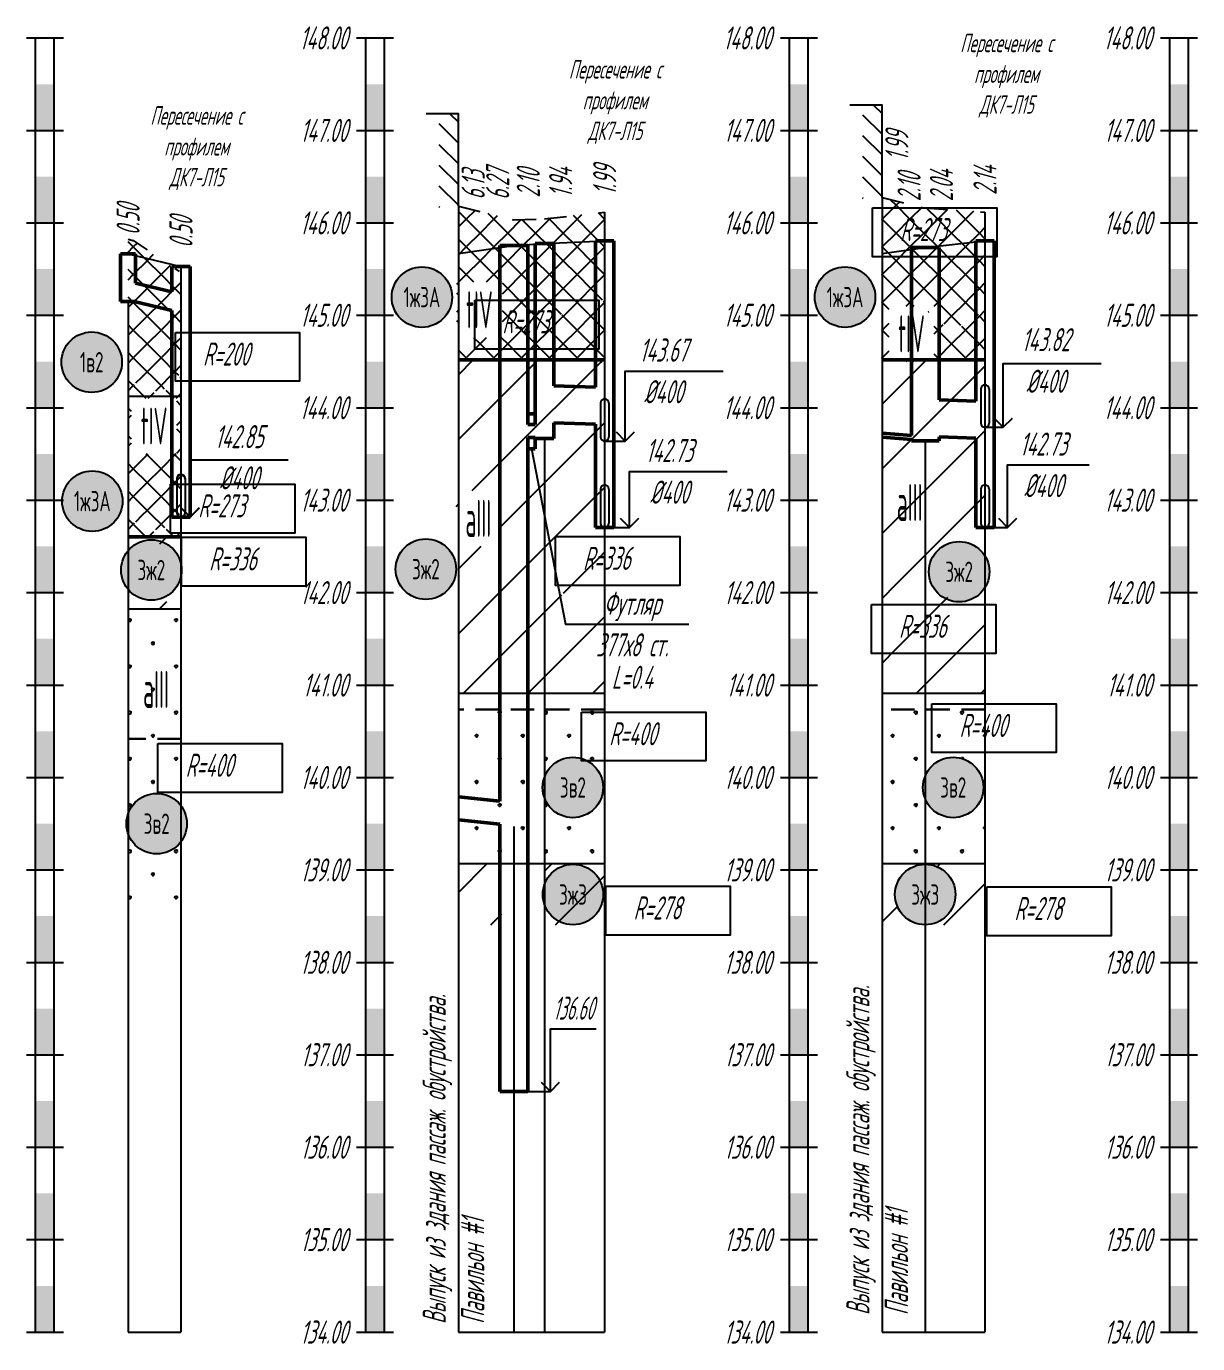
# Model space of a CAD drawing. Header units: metres. Extents: x -30 to 1753, y -860 to 400.
# Drawn here: x 389.8 to 516.5, y -291.2 to -148.7 of the extents above; entities that cross this region are included whole.
import ezdxf
from ezdxf.enums import TextEntityAlignment as Align

# ---------------------------------------------------------------- set-up
doc = ezdxf.new("R2010")
doc.units = ezdxf.units.M
doc.header["$LTSCALE"] = 0.2
doc.linetypes.add('ACAD_ISO03W100', pattern=[30, 12, -18])
doc.linetypes.add('штриховая', pattern=[19.05, 12.7, -6.35])
for name, color, linetype in [('Линейка', 7, 'Continuous'), ('МГТ_ИГ_Геология', 252, 'Continuous'), ('Примыкания', 7, 'Continuous'), ('Проектная земля', 7, 'Continuous'), ('Таблица', 7, 'Continuous'), ('Трубы', 7, 'Continuous'), ('Узлы', 7, 'Continuous'), ('Футляры', 7, 'Continuous'), ('Чёрная земля', 7, 'ACAD_ISO03W100')]:
    doc.layers.add(name, color=color, linetype=linetype)
doc.styles.add('SPDS', font='SPDS', dxfattribs={"width": 0.7, "oblique": 15, "height": 2.5})
doc.styles.get("Standard").update_dxf_attribs({"font": 'SPDS.shx', "width": 0.7, "oblique": 15, "height": 3})
doc.styles.add('Стиль Simplex', font='simplex.shx')
pattern_1 = [(45, (0.893, 595.894), (0, 21), [9.8995, -19.799]), (45, (14.893, 581.894), (0, 21), [9.8995, -19.799]), (45, (0.893, 581.894), (0, 21), [14.142, -15.5565]), (45, (10.893, 591.894), (0, 21), [15.556, -14.1425]), (45, (7.893, 581.894), (0, 21), [19.799, -9.8995]), (45, (0.893, 588.894), (0, 21), [19.799, -9.8995])]
pattern_2 = [(90, (0.8933, 581.9743), (-2.5, 2.5), [0.11, -4.89]), (45, (0.8933, 582.0843), (-2.5, 2.5), [0.113137, -3.422397]), (0, (0.9733, 582.1643), (2.5, 2.5), [0.11, -4.89]), (315, (1.0833, 582.1643), (2.5, 2.5), [0.113137, -3.422397]), (90, (1.1633, 581.9743), (-2.5, 2.5), [0.11, -4.89]), (45, (1.0833, 581.8943), (-2.5, 2.5), [0.113137, -3.422397]), (0, (0.9733, 581.8943), (2.5, 2.5), [0.11, -4.89]), (315, (0.8933, 581.9743), (2.5, 2.5), [0.113137, -3.422397])]
pattern_3 = [(225, (3.8933, 581.8943), (3e-16, -3), [2.1213, -2.121341]), (315, (2.3933, 583.3943), (3, 0), [2.1213, -2.121341]), (45, (0.8933, 581.8943), (0, 3), [2.1213, -2.121341]), (135, (2.3933, 580.3943), (-3, 3e-16), [2.1213, -2.121341])]

# ---------------------------------------------------------------- blocks, each defined once
blk = doc.blocks.new('круг1_-30_2')
at = {"layer": 'МГТ_ИГ_Геология', "true_color": 0xffffff}
blk.add_hatch(color=7, dxfattribs=at).paths.add_polyline_path([(-0.327, 0, 1), (0.327, 0, 1)])
at = {"color": 7, "lineweight": 25}
blk.add_circle((0, 0), 0.327, dxfattribs=at)
at = {"color": 7, "lineweight": 25, "style": 'Стиль Simplex', "width": 0.590909}
blk.add_text('1в2', height=0.22, dxfattribs=at).set_placement((0, 0), align=Align.MIDDLE_CENTER)
blk = doc.blocks.new('круг3_-26_3')
at = {"true_color": 0xffffff}
blk.add_hatch(color=7, dxfattribs=at).paths.add_polyline_path([(-0.327, 0, 1), (0.327, 0, 1)])
at = {"color": 7, "lineweight": 25}
blk.add_circle((0, 0), 0.327, dxfattribs=at)
at = {"color": 7, "lineweight": 25, "style": 'Стиль Simplex', "width": 0.590909}
blk.add_text('3ж3', height=0.22, dxfattribs=at).set_placement((0, 0), align=Align.MIDDLE_CENTER)
blk = doc.blocks.new('круг1_-26_3')
at = {"true_color": 0xffffff}
blk.add_hatch(color=7, dxfattribs=at).paths.add_polyline_path([(-0.327, 0, 1), (0.327, 0, 1)])
at = {"color": 7, "lineweight": 25}
blk.add_circle((0, 0), 0.327, dxfattribs=at)
at = {"color": 7, "lineweight": 25, "style": 'Стиль Simplex', "width": 0.590909}
blk.add_text('1ж3А', height=0.22, dxfattribs=at).set_placement((0, 0), align=Align.MIDDLE_CENTER)
blk = doc.blocks.new('круг3_-30_2')
at = {"true_color": 0xffffff}
blk.add_hatch(color=7, dxfattribs=at).paths.add_polyline_path([(-0.327, 0, 1), (0.327, 0, 1)])
at = {"color": 7, "lineweight": 25}
blk.add_circle((0, 0), 0.327, dxfattribs=at)
at = {"color": 7, "lineweight": 25, "style": 'Стиль Simplex', "width": 0.590909}
blk.add_text('3в2', height=0.22, dxfattribs=at).set_placement((0, 0), align=Align.MIDDLE_CENTER)
blk = doc.blocks.new('круг3_-26_2')
at = {"true_color": 0xffffff}
blk.add_hatch(color=7, dxfattribs=at).paths.add_polyline_path([(-0.327, 0, 1), (0.327, 0, 1)])
at = {"color": 7, "lineweight": 25}
blk.add_circle((0, 0), 0.327, dxfattribs=at)
at = {"color": 7, "lineweight": 25, "style": 'Стиль Simplex', "width": 0.590909}
blk.add_text('3ж2', height=0.22, dxfattribs=at).set_placement((0, 0), align=Align.MIDDLE_CENTER)

msp = doc.modelspace()

# ---------------------------------------------------------------- hatches: boundary and pattern name
at = {"layer": 'МГТ_ИГ_Геология'}
h = msp.add_hatch(dxfattribs=at)
h.set_pattern_fill('GR24', color=256, scale=10, style=0, pattern_type=2)
h.set_pattern_definition(pattern_3)
edge = h.paths.add_edge_path()
edge.add_line((493.505, -168.841), (487.044, -168.385))
edge.add_line((487.044, -168.385), (482.375, -167.251))
edge.add_line((482.375, -167.251), (482.375, -184.83))
edge.add_line((482.375, -184.83), (493.505, -184.83))
edge.add_line((493.505, -184.83), (493.505, -178.257))
edge.add_arc((490.24, -178.033), 3.273, 180, 356.07718, ccw=False)
edge.add_arc((490.236, -177.916), 3.271, 182.051, 361.87182)
edge.add_line((493.505, -177.81), (493.505, -168.841))
h.paths.add_polyline_path([(483.114, -185.002), (488.009, -185.002), (488.009, -179.002), (483.114, -179.002)])
h = msp.add_hatch(dxfattribs=at)
h.set_pattern_fill('GR24', color=256, scale=10, style=0, pattern_type=2)
h.set_pattern_definition(pattern_3)
edge = h.paths.add_edge_path()
edge.add_line((452.375, -177.81), (452.375, -168.841))
edge.add_line((452.375, -168.841), (445.864, -169.559))
edge.add_line((445.864, -169.559), (442.554, -169.667))
edge.add_line((442.554, -169.667), (436.554, -168.21))
edge.add_line((436.554, -168.21), (436.554, -184.83))
edge.add_line((436.554, -184.83), (452.375, -184.83))
edge.add_line((452.375, -184.83), (452.375, -178.257))
edge.add_arc((449.159, -176.574), 3.629, 203.71796, 332.35922, ccw=False)
edge.add_arc((449.064, -176.715), 3.487, 202.22359, 341.69923)
h.paths.add_polyline_path([(436.383, -182.396), (441.278, -182.396), (441.278, -176.396), (436.383, -176.396)])
h = msp.add_hatch(dxfattribs=at)
h.set_pattern_fill('GR24', color=256, scale=10, style=0, pattern_type=2)
h.set_pattern_definition(pattern_3)
edge = h.paths.add_edge_path()
edge.add_line((406.554, -175.265), (406.367, -175.265))
edge.add_line((406.367, -175.265), (401.387, -171.919))
edge.add_line((401.387, -171.919), (400.831, -171.754))
edge.add_line((400.831, -171.754), (400.831, -185.955))
edge.add_arc((403.675, -185.228), 2.935, 194.34609, 348.83131)
edge.add_line((406.554, -185.796), (406.554, -175.265))
edge = h.paths.add_edge_path()
edge.add_line((406.554, -188.795), (400.831, -188.795))
edge.add_line((400.831, -188.795), (400.831, -201.187))
edge.add_arc((403.699, -200.096), 3.068, 200.81525, 338.5159)
edge.add_line((406.554, -201.22), (406.554, -188.795))
edge = h.paths.add_edge_path()
edge.add_arc((403.664, -185.076), 3.273, 210.08426, 332.0232, ccw=False)
edge.add_line((400.831, -186.716), (400.831, -188.795))
edge.add_line((400.831, -188.795), (406.554, -188.795))
edge.add_line((406.554, -188.795), (406.554, -186.611))
edge = h.paths.add_edge_path()
edge.add_arc((403.728, -200.105), 3.273, 207.74959, 329.70457, ccw=False)
edge.add_line((400.831, -201.629), (400.831, -203.972))
edge.add_line((400.831, -203.972), (406.554, -203.972))
edge.add_line((406.554, -203.972), (406.554, -201.756))
h.paths.add_polyline_path([(401.203, -194.977), (406.098, -194.977), (406.098, -188.977), (401.203, -188.977)], flags=16)
h = msp.add_hatch(dxfattribs=at)
h.set_pattern_fill('GR38', color=256, scale=10, style=0, pattern_type=2)
h.set_pattern_definition(pattern_1)
edge = h.paths.add_edge_path()
edge.add_line((452.375, -184.83), (436.554, -184.83))
edge.add_line((436.554, -184.83), (436.554, -220.933))
edge.add_line((436.554, -220.933), (452.375, -220.933))
edge.add_line((452.375, -220.933), (452.375, -208.214))
edge.add_arc((449.221, -207.338), 3.273, 180, 344.47747, ccw=False)
edge.add_arc((449.186, -207.08), 3.248, 184.55104, 370.97149)
edge.add_line((452.375, -206.462), (452.375, -184.83))
h.paths.add_polyline_path([(436.314, -204.971), (440.98, -204.971), (440.98, -198.971), (436.314, -198.971)])
h = msp.add_hatch(dxfattribs=at)
h.set_pattern_fill('GR38', color=256, scale=10, style=0, pattern_type=2)
h.set_pattern_definition(pattern_1)
h.paths.add_polyline_path([(493.505, -184.83), (482.375, -184.83), (482.375, -220.933), (493.505, -220.933), (493.505, -208.214, -0.872951), (487.079, -207.338, -0.872951), (493.505, -206.462)])
h.paths.add_polyline_path([(493.505, -239.33), (487.044, -239.39, -0.4142136), (490.317, -242.663, -0.4142136), (487.044, -245.935), (493.505, -245.952)])
h.paths.add_polyline_path([(483.771, -242.663, -0.4142136), (487.044, -239.39), (482.375, -239.33), (482.375, -245.952), (487.044, -245.935, -0.4142136)])
h.paths.add_polyline_path([(482.968, -203.241), (487.635, -203.241), (487.635, -197.241), (482.968, -197.241)], flags=24)
h = msp.add_hatch(dxfattribs=at)
h.set_pattern_fill('GR38', color=256, scale=10, style=0, pattern_type=2)
h.set_pattern_definition(pattern_1)
h.paths.add_polyline_path([(406.554, -209.638, -0.589221), (400.831, -209.438), (400.831, -211.795), (406.554, -211.795)])
h.paths.add_polyline_path([(406.554, -203.972), (400.831, -203.972), (400.831, -206.468, -0.589221), (406.554, -206.268)])
h = msp.add_hatch(dxfattribs=at)
h.set_pattern_fill('GR28', color=256, scale=10, style=0, pattern_type=2)
h.set_pattern_definition(pattern_2)
h.paths.add_polyline_path([(406.554, -211.795), (400.831, -211.795), (400.831, -225.83), (406.554, -225.83)])
h.paths.add_polyline_path([(406.554, -225.83), (400.831, -225.83), (400.831, -233.938, -0.6034859), (406.554, -233.047)])
h.paths.add_polyline_path([(406.554, -236.952, -0.6034859), (400.831, -236.061), (400.831, -243.795), (406.554, -243.795)])
h.paths.add_polyline_path([(401.462, -223.468), (406.128, -223.468), (406.128, -217.468), (401.462, -217.468)], flags=24)
h = msp.add_hatch(dxfattribs=at)
h.set_pattern_fill('GR28', color=256, scale=10, style=0, pattern_type=2)
h.set_pattern_definition(pattern_2)
h.paths.add_polyline_path([(452.375, -220.933), (436.554, -220.933), (436.554, -222.663), (452.375, -222.663)])
h.paths.add_polyline_path([(452.375, -222.663), (436.554, -222.663), (436.554, -239.33), (452.375, -239.33)])
h.paths.add_polyline_path([(452.212, -231.078, -1), (445.666, -231.078, -1)], flags=16)
h.paths.add_polyline_path([(446.748, -232.728), (451.129, -232.728), (451.129, -229.428), (446.748, -229.428)], flags=8)
h = msp.add_hatch(dxfattribs=at)
h.set_pattern_fill('GR28', color=256, scale=10, style=0, pattern_type=2)
h.set_pattern_definition(pattern_2)
h.paths.add_polyline_path([(493.505, -220.933), (482.375, -220.933), (482.375, -222.663), (493.505, -222.663)])
h.paths.add_polyline_path([(493.505, -222.663), (482.375, -222.663), (482.375, -239.33), (493.505, -239.33)])
h.paths.add_polyline_path([(493.342, -231.078, -1), (486.797, -231.078, -1)], flags=16)
h.paths.add_polyline_path([(487.879, -232.728), (492.26, -232.728), (492.26, -229.428), (487.879, -229.428)], flags=8)
h = msp.add_hatch(dxfattribs=at)
h.set_pattern_fill('GR38', color=256, scale=10, style=0, pattern_type=2)
h.set_pattern_definition(pattern_1)
h.paths.add_polyline_path([(443.791, -239.39), (436.554, -239.33), (436.554, -245.952), (443.791, -245.935, -0.4142136), (440.518, -242.663, -0.4142136)])
h = msp.add_hatch(dxfattribs=at)
h.set_pattern_fill('GR38', color=256, scale=10, style=0, pattern_type=2)
h.set_pattern_definition(pattern_1)
h.paths.add_polyline_path([(452.375, -239.33), (443.791, -239.39, -0.4142136), (447.064, -242.663, -0.4142136), (443.791, -245.935), (452.375, -245.952)])
at = {"layer": 'Узлы'}
h = msp.add_hatch(dxfattribs=at)
h.set_pattern_fill('LINE', color=256, scale=0.5, angle=135)
h.set_pattern_definition([(135, (-1602.8624, -407.7967), (-1.122532, -1.122532), [])])
h.paths.add_polyline_path([(480.267, -157.251), (482.375, -157.251), (482.375, -167.332), (480.267, -167.332)])
h = msp.add_hatch(dxfattribs=at)
h.set_pattern_fill('LINE', color=256, scale=0.5, angle=135)
h.set_pattern_definition([(135, (-1648.683, -408.756), (-1.122532, -1.122532), [])])
h.paths.add_polyline_path([(434.446, -158.21), (436.554, -158.21), (436.554, -168.291), (434.446, -168.291)])

# ---------------------------------------------------------------- linework, layer by layer
at = {"flags": 128}
msp.add_lwpolyline([(444.864, -190.66), (444.864, -191.814)], dxfattribs=at)
at = {"layer": 'Линейка'}
for p, q in [((389.831, -150), (393.831, -150)), ((390.831, -290), (390.831, -150)), ((392.831, -290), (392.831, -150)), ((425.554, -150), (429.554, -150)), ((426.554, -290), (426.554, -150)), ((428.554, -290), (428.554, -150)), ((471.375, -150), (475.375, -150)), ((472.375, -290), (472.375, -150)), ((474.375, -290), (474.375, -150)), ((512.505, -150), (516.505, -150)), ((513.505, -290), (513.505, -150)), ((515.505, -290), (515.505, -150)), ((389.831, -160), (393.831, -160)), ((425.554, -160), (429.554, -160)), ((471.375, -160), (475.375, -160)), ((512.505, -160), (516.505, -160)), ((389.831, -170), (393.831, -170)), ((425.554, -170), (429.554, -170)), ((471.375, -170), (475.375, -170)), ((512.505, -170), (516.505, -170)), ((389.831, -180), (393.831, -180)), ((425.554, -180), (429.554, -180)), ((471.375, -180), (475.375, -180)), ((512.505, -180), (516.505, -180)), ((389.831, -190), (393.831, -190)), ((425.554, -190), (429.554, -190)), ((471.375, -190), (475.375, -190)), ((512.505, -190), (516.505, -190)), ((389.831, -200), (393.831, -200)), ((425.554, -200), (429.554, -200)), ((471.375, -200), (475.375, -200)), ((512.505, -200), (516.505, -200)), ((389.831, -210), (393.831, -210)), ((425.554, -210), (429.554, -210)), ((471.375, -210), (475.375, -210)), ((512.505, -210), (516.505, -210)), ((389.831, -220), (393.831, -220)), ((425.554, -220), (429.554, -220)), ((471.375, -220), (475.375, -220)), ((512.505, -220), (516.505, -220)), ((389.831, -230), (393.831, -230)), ((425.554, -230), (429.554, -230)), ((471.375, -230), (475.375, -230)), ((512.505, -230), (516.505, -230)), ((389.831, -240), (393.831, -240)), ((425.554, -240), (429.554, -240)), ((471.375, -240), (475.375, -240)), ((512.505, -240), (516.505, -240)), ((389.831, -250), (393.831, -250)), ((425.554, -250), (429.554, -250)), ((471.375, -250), (475.375, -250)), ((512.505, -250), (516.505, -250)), ((389.831, -260), (393.831, -260)), ((425.554, -260), (429.554, -260)), ((471.375, -260), (475.375, -260)), ((512.505, -260), (516.505, -260)), ((389.831, -270), (393.831, -270)), ((425.554, -270), (429.554, -270)), ((471.375, -270), (475.375, -270)), ((512.505, -270), (516.505, -270)), ((389.831, -280), (393.831, -280)), ((425.554, -280), (429.554, -280)), ((471.375, -280), (475.375, -280)), ((512.505, -280), (516.505, -280)), ((389.831, -290), (393.831, -290)), ((390.831, -290), (392.831, -290)), ((425.554, -290), (429.554, -290)), ((426.554, -290), (428.554, -290)), ((471.375, -290), (475.375, -290)), ((472.375, -290), (474.375, -290)), ((512.505, -290), (516.505, -290)), ((513.505, -290), (515.505, -290))]:
    msp.add_line(p, q, dxfattribs=at)
for points in [[(390.831, -160), (390.831, -155), (392.831, -160), (392.831, -155)], [(426.554, -160), (426.554, -155), (428.554, -160), (428.554, -155)], [(472.375, -160), (472.375, -155), (474.375, -160), (474.375, -155)], [(513.505, -160), (513.505, -155), (515.505, -160), (515.505, -155)], [(390.831, -170), (390.831, -165), (392.831, -170), (392.831, -165)], [(426.554, -170), (426.554, -165), (428.554, -170), (428.554, -165)], [(472.375, -170), (472.375, -165), (474.375, -170), (474.375, -165)], [(513.505, -170), (513.505, -165), (515.505, -170), (515.505, -165)], [(390.831, -180), (390.831, -175), (392.831, -180), (392.831, -175)], [(426.554, -180), (426.554, -175), (428.554, -180), (428.554, -175)], [(472.375, -180), (472.375, -175), (474.375, -180), (474.375, -175)], [(513.505, -180), (513.505, -175), (515.505, -180), (515.505, -175)], [(390.831, -190), (390.831, -185), (392.831, -190), (392.831, -185)], [(426.554, -190), (426.554, -185), (428.554, -190), (428.554, -185)], [(472.375, -190), (472.375, -185), (474.375, -190), (474.375, -185)], [(513.505, -190), (513.505, -185), (515.505, -190), (515.505, -185)], [(390.831, -200), (390.831, -195), (392.831, -200), (392.831, -195)], [(426.554, -200), (426.554, -195), (428.554, -200), (428.554, -195)], [(472.375, -200), (472.375, -195), (474.375, -200), (474.375, -195)], [(513.505, -200), (513.505, -195), (515.505, -200), (515.505, -195)], [(390.831, -210), (390.831, -205), (392.831, -210), (392.831, -205)], [(426.554, -210), (426.554, -205), (428.554, -210), (428.554, -205)], [(472.375, -210), (472.375, -205), (474.375, -210), (474.375, -205)], [(513.505, -210), (513.505, -205), (515.505, -210), (515.505, -205)], [(390.831, -220), (390.831, -215), (392.831, -220), (392.831, -215)], [(426.554, -220), (426.554, -215), (428.554, -220), (428.554, -215)], [(472.375, -220), (472.375, -215), (474.375, -220), (474.375, -215)], [(513.505, -220), (513.505, -215), (515.505, -220), (515.505, -215)], [(390.831, -230), (390.831, -225), (392.831, -230), (392.831, -225)], [(426.554, -230), (426.554, -225), (428.554, -230), (428.554, -225)], [(472.375, -230), (472.375, -225), (474.375, -230), (474.375, -225)], [(513.505, -230), (513.505, -225), (515.505, -230), (515.505, -225)], [(390.831, -240), (390.831, -235), (392.831, -240), (392.831, -235)], [(426.554, -240), (426.554, -235), (428.554, -240), (428.554, -235)], [(472.375, -240), (472.375, -235), (474.375, -240), (474.375, -235)], [(513.505, -240), (513.505, -235), (515.505, -240), (515.505, -235)], [(390.831, -250), (390.831, -245), (392.831, -250), (392.831, -245)], [(426.554, -250), (426.554, -245), (428.554, -250), (428.554, -245)], [(472.375, -250), (472.375, -245), (474.375, -250), (474.375, -245)], [(513.505, -250), (513.505, -245), (515.505, -250), (515.505, -245)], [(390.831, -260), (390.831, -255), (392.831, -260), (392.831, -255)], [(426.554, -260), (426.554, -255), (428.554, -260), (428.554, -255)], [(472.375, -260), (472.375, -255), (474.375, -260), (474.375, -255)], [(513.505, -260), (513.505, -255), (515.505, -260), (515.505, -255)], [(390.831, -270), (390.831, -265), (392.831, -270), (392.831, -265)], [(426.554, -270), (426.554, -265), (428.554, -270), (428.554, -265)], [(472.375, -270), (472.375, -265), (474.375, -270), (474.375, -265)], [(513.505, -270), (513.505, -265), (515.505, -270), (515.505, -265)], [(390.831, -280), (390.831, -275), (392.831, -280), (392.831, -275)], [(426.554, -280), (426.554, -275), (428.554, -280), (428.554, -275)], [(472.375, -280), (472.375, -275), (474.375, -280), (474.375, -275)], [(513.505, -280), (513.505, -275), (515.505, -280), (515.505, -275)], [(390.831, -290), (390.831, -285), (392.831, -290), (392.831, -285)], [(426.554, -290), (426.554, -285), (428.554, -290), (428.554, -285)], [(472.375, -290), (472.375, -285), (474.375, -290), (474.375, -285)], [(513.505, -290), (513.505, -285), (515.505, -290), (515.505, -285)]]:
    msp.add_solid(points, dxfattribs=at)
at = {"layer": 'МГТ_ИГ_Геология', "lineweight": 25, "flags": 128}
for points in [[(452.375, -168.841), (452.375, -245.621)], [(452.375, -168.841), (452.375, -245.621)], [(493.505, -168.841), (493.505, -245.621)], [(493.505, -168.841), (493.505, -245.621)], [(406.554, -174.716), (406.554, -242.71)], [(406.554, -174.716), (406.554, -242.71)]]:
    msp.add_lwpolyline(points, dxfattribs=at)
at = {"layer": 'МГТ_ИГ_Геология'}
for points in [[(481.333, -168.38), (494.775, -168.38), (494.775, -173.675), (481.333, -173.675)], [(438.316, -178.355), (451.758, -178.355), (451.758, -183.65), (438.316, -183.65)], [(405.944, -181.846), (419.386, -181.846), (419.386, -187.14), (405.944, -187.14)], [(405.428, -198.266), (418.87, -198.266), (418.87, -203.56), (405.428, -203.56)], [(406.609, -204.009), (420.051, -204.009), (420.051, -209.303), (406.609, -209.303)], [(447.048, -203.944), (460.491, -203.944), (460.491, -209.238), (447.048, -209.238)], [(481.221, -211.297), (494.663, -211.297), (494.663, -216.592), (481.221, -216.592)], [(487.76, -222.017), (501.203, -222.017), (501.203, -227.312), (487.76, -227.312)], [(449.87, -222.92), (463.312, -222.92), (463.312, -228.215), (449.87, -228.215)], [(404.059, -226.333), (417.502, -226.333), (417.502, -231.627), (404.059, -231.627)], [(452.506, -241.766), (465.948, -241.766), (465.948, -247.061), (452.506, -247.061)], [(493.701, -241.831), (507.143, -241.831), (507.143, -247.126), (493.701, -247.126)]]:
    msp.add_lwpolyline(points, close=True, dxfattribs=at)
at = {"layer": 'МГТ_ИГ_Геология', "linetype": 'Continuous', "lineweight": 50, "flags": 128}
for points in [[(452.375, -184.83), (436.554, -184.83)], [(452.375, -184.83), (436.554, -184.83)], [(493.505, -184.83), (482.375, -184.83)], [(493.505, -184.83), (482.375, -184.83)], [(406.554, -203.972), (400.831, -203.972)], [(406.554, -203.972), (400.831, -203.972)]]:
    msp.add_lwpolyline(points, dxfattribs=at)
at = {"layer": 'МГТ_ИГ_Геология', "linetype": 'Continuous', "lineweight": 25, "flags": 128}
for points in [[(406.554, -188.795), (400.831, -188.795)], [(406.554, -188.795), (400.831, -188.795)], [(406.554, -211.795), (400.831, -211.795)], [(406.554, -211.795), (400.831, -211.795)], [(452.375, -220.933), (436.554, -220.933)], [(452.375, -220.933), (436.554, -220.933)], [(493.505, -220.933), (482.375, -220.933)], [(493.505, -220.933), (482.375, -220.933)], [(452.375, -239.33), (436.554, -239.33)], [(452.375, -239.33), (436.554, -239.33)], [(493.505, -239.33), (482.375, -239.33)], [(493.505, -239.33), (482.375, -239.33)]]:
    msp.add_lwpolyline(points, dxfattribs=at)
at = {"layer": 'МГТ_ИГ_Геология', "color": 5, "linetype": 'штриховая', "lineweight": 30, "true_color": 0x0000ff, "flags": 128}
for points in [[(452.375, -222.663), (436.554, -222.663)], [(452.375, -222.663), (436.554, -222.663)], [(493.505, -222.663), (482.375, -222.663)], [(493.505, -222.663), (482.375, -222.663)], [(406.554, -225.83), (400.831, -225.83)], [(406.554, -225.83), (400.831, -225.83)]]:
    msp.add_lwpolyline(points, dxfattribs=at)
at = {"layer": 'Примыкания'}
for p, q in [((493.047, -187.996), (493.047, -191.66)), ((493.963, -187.996), (493.963, -191.66)), ((451.917, -189.494), (451.917, -193.158)), ((452.833, -189.494), (452.833, -193.158)), ((406.096, -197.668), (406.096, -201.332)), ((406.096, -197.712), (406.096, -201.376)), ((407.012, -197.668), (407.012, -201.332)), ((407.012, -197.712), (407.012, -201.376)), ((451.917, -198.819), (451.917, -202.483)), ((451.917, -198.819), (451.917, -202.483)), ((452.833, -198.819), (452.833, -202.483)), ((452.833, -198.819), (452.833, -202.483)), ((493.047, -198.819), (493.047, -202.483)), ((493.047, -198.819), (493.047, -202.483)), ((493.963, -198.819), (493.963, -202.483)), ((493.963, -198.819), (493.963, -202.483))]:
    msp.add_line(p, q, dxfattribs=at)
at = {"layer": 'Примыкания', "flags": 128}
for points in [[(493.505, -192.118), (495.488, -192.118), (495.488, -185.211), (506.063, -185.211)], [(452.375, -193.616), (454.605, -193.616), (454.605, -186.043), (465.18, -186.043)], [(494.488, -191.118), (495.488, -192.118), (496.488, -191.118)], [(453.605, -192.616), (454.605, -193.616), (455.605, -192.616)], [(406.554, -201.834), (407.554, -201.834), (407.554, -195.646), (418.129, -195.646)], [(493.505, -202.941), (495.958, -202.941), (495.958, -196.18), (504.759, -196.18)], [(452.375, -202.941), (455.065, -202.941), (455.065, -196.883), (465.64, -196.883)], [(406.554, -200.79), (407.554, -201.79), (408.554, -200.79)], [(406.554, -200.834), (407.554, -201.834), (408.554, -200.834)], [(454.065, -201.941), (455.065, -202.941), (456.065, -201.941)], [(494.958, -201.941), (495.958, -202.941), (496.958, -201.941)], [(444.054, -263.965), (446.506, -263.965), (446.506, -257.204), (451.471, -257.204)], [(445.506, -262.965), (446.506, -263.965), (447.506, -262.965)]]:
    msp.add_lwpolyline(points, dxfattribs=at)
at = {"layer": 'Примыкания'}
for centre, start, end in [((493.505, -187.996), 0, 180), ((452.375, -189.494), 360, 180), ((493.505, -191.66), 180, 360), ((452.375, -193.158), 180, 0), ((406.554, -197.668), 360, 180), ((406.554, -197.712), 360, 180), ((452.375, -198.819), 360, 180), ((452.375, -198.819), 360, 180), ((493.505, -198.819), 0, 180), ((493.505, -198.819), 0, 180), ((406.554, -201.332), 180, 0), ((406.554, -201.376), 180, 0), ((452.375, -202.483), 180, 0), ((452.375, -202.483), 180, 0), ((493.505, -202.483), 180, 360), ((493.505, -202.483), 180, 360)]:
    msp.add_arc(centre, 0.458, start, end, dxfattribs=at)
at = {"layer": 'Проектная земля', "flags": 128}
for points in [[(442.554, -172.465), (445.864, -172.219)], [(442.554, -172.465), (445.864, -172.219)], [(445.864, -172.219), (452.375, -171.947)], [(445.864, -172.219), (452.375, -171.947)], [(487.044, -172.65), (493.505, -171.947)], [(487.044, -172.65), (493.505, -171.947)], [(400.831, -173.352), (406.554, -174.716)], [(400.831, -173.352), (406.554, -174.716)], [(436.554, -173.299), (442.554, -172.465)], [(436.554, -173.299), (442.554, -172.465)], [(482.375, -173.298), (487.044, -172.65)], [(482.375, -173.298), (487.044, -172.65)]]:
    msp.add_lwpolyline(points, dxfattribs=at)
at = {"layer": 'Таблица'}
for p, q in [((400.831, -290), (406.554, -290)), ((436.554, -290), (452.375, -290)), ((482.375, -290), (493.505, -290))]:
    msp.add_line(p, q, dxfattribs=at)
at = {"layer": 'Трубы', "lineweight": 50, "flags": 128}
for points in [[(401.631, -176.539), (405.554, -177.474)], [(401.631, -178.542), (405.554, -179.477)], [(446.864, -187.635), (451.375, -187.793)], [(488.544, -189.152), (492.505, -189.291)], [(446.864, -191.635), (451.375, -191.793)], [(482.375, -192.76), (485.544, -192.998)], [(482.375, -193.2), (485.544, -193.438)], [(488.544, -193.153), (492.505, -193.291)], [(436.554, -232.1), (441.054, -232.55)], [(436.554, -234.6), (441.054, -235.05)]]:
    msp.add_lwpolyline(points, dxfattribs=at)
at = {"layer": 'Трубы', "linetype": 'штриховая', "lineweight": 50, "flags": 128}
for points in [[(444.054, -191.818), (444.864, -191.814)], [(444.054, -193.228), (444.864, -193.224)]]:
    msp.add_lwpolyline(points, dxfattribs=at)
at = {"layer": 'Узлы'}
for p, q in [((482.375, -167.251), (482.375, -290)), ((436.554, -168.21), (436.554, -290)), ((400.831, -178.491), (400.831, -290)), ((445.864, -193.314), (445.864, -290)), ((482.375, -193.23), (482.375, -290)), ((487.044, -193.58), (487.044, -290)), ((406.554, -201.835), (406.554, -290)), ((452.375, -202.941), (452.375, -290)), ((493.505, -202.941), (493.505, -290)), ((436.554, -234.72), (436.554, -290)), ((442.554, -235.32), (442.554, -290))]:
    msp.add_line(p, q, dxfattribs=at)
at = {"layer": 'Узлы', "lineweight": 50}
for p, q in [((444.864, -172.219), (446.864, -172.219)), ((444.864, -172.219), (444.864, -191.814)), ((446.864, -172.219), (446.864, -187.635)), ((451.375, -171.947), (453.375, -171.947)), ((451.375, -171.947), (451.375, -187.793)), ((453.375, -171.947), (453.375, -202.941)), ((492.505, -171.947), (494.505, -171.947)), ((492.505, -171.947), (492.505, -189.291)), ((494.505, -171.947), (494.505, -202.941)), ((400.031, -173.352), (401.631, -173.352)), ((400.031, -173.352), (400.031, -178.491)), ((401.631, -173.352), (401.631, -176.539)), ((441.054, -172.465), (444.054, -172.465)), ((441.054, -172.465), (441.054, -232.55)), ((444.054, -172.465), (444.054, -191.818)), ((485.544, -172.65), (488.544, -172.65)), ((485.544, -172.65), (485.544, -192.998)), ((488.544, -172.65), (488.544, -189.152)), ((405.554, -174.716), (407.554, -174.716)), ((405.554, -174.716), (405.554, -177.474)), ((407.554, -174.716), (407.554, -201.835)), ((400.031, -178.491), (401.631, -178.491)), ((401.631, -178.542), (401.631, -178.491)), ((405.554, -179.477), (405.554, -201.835)), ((446.864, -191.635), (446.864, -193.314)), ((451.375, -191.793), (451.375, -202.941)), ((444.054, -193.228), (444.054, -263.965)), ((444.864, -193.224), (444.864, -193.314)), ((444.864, -193.314), (446.864, -193.314)), ((485.544, -193.438), (485.544, -193.58)), ((485.544, -193.58), (488.544, -193.58)), ((488.544, -193.153), (488.544, -193.58)), ((492.505, -193.291), (492.505, -202.941)), ((405.554, -201.835), (407.554, -201.835)), ((451.375, -202.941), (453.375, -202.941)), ((492.505, -202.941), (494.505, -202.941)), ((441.054, -235.05), (441.054, -263.965)), ((441.054, -263.965), (444.054, -263.965))]:
    msp.add_line(p, q, dxfattribs=at)
at = {"layer": 'Узлы', "flags": 128}
for points in [[(482.375, -167.251), (482.375, -157.251), (478.905, -157.251)], [(436.554, -168.21), (436.554, -158.21), (433.085, -158.21)]]:
    msp.add_lwpolyline(points, dxfattribs=at)
at = {"layer": 'Узлы', "lineweight": 50, "flags": 128}
for points in [[(444.054, -191.818), (444.054, -190.66), (444.864, -190.66)], [(444.054, -194.43), (444.054, -193.228)], [(444.864, -193.224), (444.864, -194.43)], [(444.054, -194.43), (444.864, -194.43)]]:
    msp.add_lwpolyline(points, dxfattribs=at)
at = {"layer": 'Футляры', "color": 0, "flags": 128}
msp.add_lwpolyline([(444.465, -194.43), (448.144, -213.407), (461.475, -213.407)], dxfattribs=at)
at = {"layer": 'Чёрная земля', "flags": 128}
for points in [[(482.375, -167.251), (487.044, -168.385)], [(482.375, -167.251), (487.044, -168.385)], [(436.554, -168.21), (442.554, -169.667)], [(436.554, -168.21), (442.554, -169.667)], [(442.554, -169.667), (445.864, -169.559)], [(442.554, -169.667), (445.864, -169.559)], [(445.864, -169.559), (452.375, -168.841)], [(445.864, -169.559), (452.375, -168.841)], [(487.044, -168.385), (493.505, -168.841)], [(487.044, -168.385), (493.505, -168.841)], [(400.831, -171.754), (401.387, -171.919), (406.367, -175.265)], [(400.831, -171.754), (401.387, -171.919), (406.367, -175.265)]]:
    msp.add_lwpolyline(points, dxfattribs=at)

# ---------------------------------------------------------------- block references
at = {"layer": 'МГТ_ИГ_Геология', "xscale": 10, "yscale": 10, "zscale": 10}
for name, p in [('круг1_-26_3', (432.611, -178.033)), ('круг1_-26_3', (478.372, -178.033)), ('круг1_-30_2', (396.901, -185.076)), ('круг1_-26_3', (396.965, -200.105)), ('круг3_-26_2', (403.35, -207.558)), ('круг3_-26_2', (433.041, -207.464)), ('круг3_-26_2', (490.712, -207.743)), ('круг3_-30_2', (448.939, -231.078)), ('круг3_-30_2', (490.07, -231.078)), ('круг3_-30_2', (403.927, -235)), ('круг3_-26_3', (448.951, -242.663)), ('круг3_-26_3', (487.044, -242.663))]:
    msp.add_blockref(name, p, dxfattribs=at)

# ---------------------------------------------------------------- texts
at = {"layer": 'Линейка', "oblique": 15, "width": 0.7}
for s, p in [('148.00', (424.554, -150)), ('148.00', (470.375, -150)), ('148.00', (511.505, -150)), ('147.00', (424.554, -160)), ('147.00', (470.375, -160)), ('147.00', (511.505, -160)), ('146.00', (424.554, -170)), ('146.00', (470.375, -170)), ('146.00', (511.505, -170)), ('145.00', (424.554, -180)), ('145.00', (470.375, -180)), ('145.00', (511.505, -180)), ('144.00', (424.554, -190)), ('144.00', (470.375, -190)), ('144.00', (511.505, -190)), ('143.00', (424.554, -200)), ('143.00', (470.375, -200)), ('143.00', (511.505, -200)), ('142.00', (424.554, -210)), ('142.00', (470.375, -210)), ('142.00', (511.505, -210)), ('141.00', (424.554, -220)), ('141.00', (470.375, -220)), ('141.00', (511.505, -220)), ('140.00', (424.554, -230)), ('140.00', (470.375, -230)), ('140.00', (511.505, -230)), ('139.00', (424.554, -240)), ('139.00', (470.375, -240)), ('139.00', (511.505, -240)), ('138.00', (424.554, -250)), ('138.00', (470.375, -250)), ('138.00', (511.505, -250)), ('137.00', (424.554, -260)), ('137.00', (470.375, -260)), ('137.00', (511.505, -260)), ('136.00', (424.554, -270)), ('136.00', (470.375, -270)), ('136.00', (511.505, -270)), ('135.00', (424.554, -280)), ('135.00', (470.375, -280)), ('135.00', (511.505, -280)), ('134.00', (424.554, -290)), ('134.00', (470.375, -290)), ('134.00', (511.505, -290))]:
    msp.add_text(s, height=2.5, dxfattribs=at).set_placement(p, align=Align.MIDDLE_RIGHT)
at = {"layer": 'МГТ_ИГ_Геология', "lineweight": 30, "style": 'Стиль Simplex', "width": 0.4}
for s, p in [('tIV', (437.383, -179.396)), ('tIV', (484.114, -182.002)), ('tIV', (402.203, -191.977)), ('aIII', (483.968, -200.241)), ('aIII', (437.314, -201.971)), ('aIII', (402.462, -220.468))]:
    msp.add_text(s, height=4, dxfattribs=at).set_placement(p, align=Align.MIDDLE_LEFT)
at = {"layer": 'МГТ_ИГ_Геология', "lineweight": 25, "char_height": 2, "attachment_point": 1}
for insert in [(489.899, -149.536), (489.899, -149.536), (447.575, -152.386), (447.575, -152.386), (402.315, -157.388), (402.315, -157.388)]:
    msp.add_mtext_dynamic_manual_height_columns('\\pxqc;Пересечение с профилем ДК7-Л15', width=11.83752, gutter_width=15, heights=[0], dxfattribs=dict(at, insert=insert))
at = {"layer": 'МГТ_ИГ_Геология', "char_height": 2.5, "attachment_point": 1}
for s, insert in [('R=273', (484.322, -169.479)), ('R=273', (441.304, -179.454)), ('R=200', (408.932, -182.944)), ('R=273', (408.416, -199.364)), ('R=336', (409.597, -205.107)), ('R=336', (450.037, -205.042)), ('R=336', (484.209, -212.396)), ('R=400', (490.749, -223.116)), ('R=400', (452.858, -224.019)), ('R=400', (407.048, -227.431)), ('R=278', (455.494, -242.865)), ('R=278', (496.689, -242.93))]:
    msp.add_mtext_dynamic_manual_height_columns(s, width=10.09698, gutter_width=15, heights=[0], dxfattribs=dict(at, insert=insert))
at = {"layer": 'Примыкания', "style": 'SPDS', "oblique": 15}
for s, width, p in [('143.82', 0.7, (500.072, -182.639)), ('143.67', 0.7, (458.728, -183.769)), ('%%C400', 0.7, (500.072, -187.139)), ('%%C400', 0.7, (458.728, -188.269)), ('142.85', 0.7, (412.841, -193.131)), ('142.73', 0.7, (459.377, -194.632)), ('142.73', 0.7, (499.829, -193.93)), ('%%C400', 0.7, (412.841, -197.587)), ('%%C400', 0.7, (459.377, -199.132)), ('%%C400', 0.7, (499.829, -198.43)), ('136.60', 0.6, (449.002, -254.954))]:
    msp.add_text(s, height=2.5, dxfattribs=dict(at, width=width)).set_placement(p, align=Align.MIDDLE_CENTER)
at = {"layer": 'Таблица', "char_height": 2.5, "attachment_point": 1, "rotation": 90}
for insert in [(432.694, -289.12), (478.515, -288.161)]:
    msp.add_mtext_dynamic_manual_height_columns('\\pxql;{\\Q15;\\W0.7;Выпуск из здания пассаж. обустройства. Павильон #1}', width=42.43477, gutter_width=15, heights=[0], dxfattribs=dict(at, insert=insert))
at = {"layer": 'Узлы', "oblique": 15, "width": 0.7}
for s, p in [('1.99', (483.978, -163.275)), ('1.99', (452.375, -166.985)), ('2.14', (493.505, -166.973)), ('6.13', (438.157, -167.482)), ('0.50', (400.831, -171.352)), ('0.50', (406.554, -172.716))]:
    msp.add_text(s, height=2.5, rotation=90, dxfattribs=at).set_placement(p, align=Align.MIDDLE_LEFT)
for s, p in [('6.27', (442.054, -167.503)), ('2.10', (445.364, -167.257)), ('2.10', (486.544, -167.676))]:
    msp.add_text(s, height=2.5, rotation=90, dxfattribs=at).set_placement(p)
for s, p in [('1.94', (446.364, -167.257)), ('2.04', (487.544, -167.676))]:
    msp.add_text(s, height=2.5, rotation=90, dxfattribs=at).set_placement(p, align=Align.TOP_LEFT)
at = {"layer": 'Футляры', "color": 0, "style": 'SPDS', "oblique": 15, "width": 0.7}
for s, p in [('Футляр', (455.345, -211.157)), ('377х8 ст.', (455.345, -215.657)), ('L=0.4', (455.345, -219.157))]:
    msp.add_text(s, height=2.5, dxfattribs=at).set_placement(p, align=Align.MIDDLE_CENTER)

doc.saveas('drawing.dxf')
